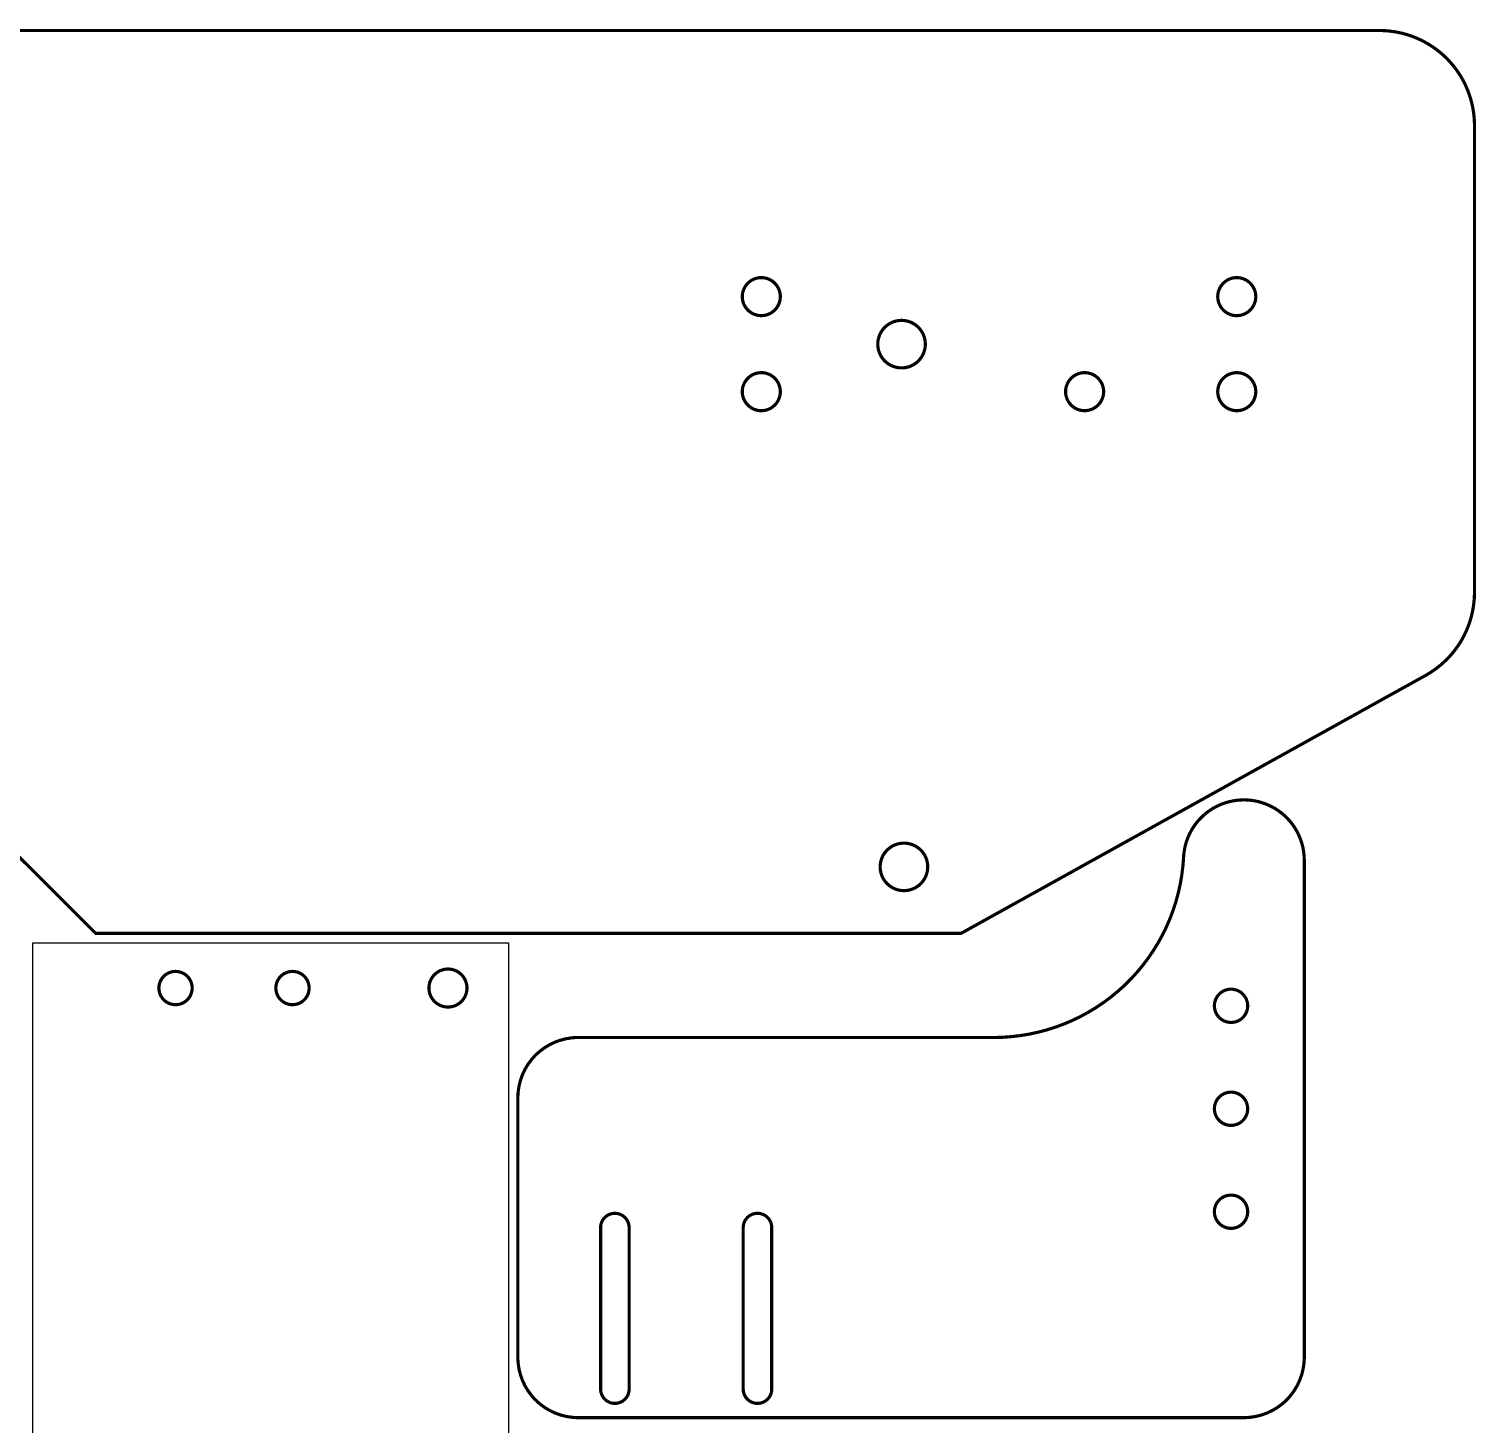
# Model space of a CAD drawing. Extents: x 0 to 330, y 0 to 241.
# Drawn here: x 177.6 to 329.7, y 93.8 to 240.6 of the extents above; entities that cross this region are included whole.
import ezdxf

# ---------------------------------------------------------------- set-up
doc = ezdxf.new("R2010")
doc.units = 0
doc.layers.get('0').update_dxf_attribs({"linetype": 'CONTINUOUS'})

msp = doc.modelspace()

# ---------------------------------------------------------------- linework, layer by layer
at = {"color": 0, "const_width": 0.33333}
msp.add_lwpolyline([(165.568, 240.389), (319.568, 240.389), (319.692, 240.389), (320.064, 240.376), (320.557, 240.34), (321.044, 240.279), (321.528, 240.194), (322.006, 240.088), (322.476, 239.957), (322.94, 239.803), (323.394, 239.628), (323.84, 239.431), (324.276, 239.211), (324.703, 238.971), (325.117, 238.708), (325.518, 238.426), (325.906, 238.124), (326.279, 237.801), (326.551, 237.547), (326.639, 237.46), (326.726, 237.372), (326.981, 237.1), (327.303, 236.726), (327.606, 236.339), (327.888, 235.938), (328.15, 235.524), (328.39, 235.097), (328.61, 234.661), (328.807, 234.215), (328.982, 233.761), (329.136, 233.297), (329.267, 232.826), (329.374, 232.349), (329.458, 231.865), (329.519, 231.378), (329.556, 230.885), (329.568, 230.513), (329.568, 230.389), (329.568, 181.272), (329.568, 181.106), (329.546, 180.606), (329.479, 179.944), (329.369, 179.29), (329.217, 178.644), (329.021, 178.011), (328.785, 177.392), (328.506, 176.788), (328.271, 176.346), (328.186, 176.201), (328.103, 176.058), (327.829, 175.638), (327.436, 175.101), (327.01, 174.593), (326.551, 174.115), (326.061, 173.668), (325.543, 173.254), (324.997, 172.875), (324.571, 172.612), (324.425, 172.532), (275.568, 145.389), (184.568, 145.389), (169.7, 160.257)], dxfattribs=at)
at = {"color": 0}
msp.add_lwpolyline([(165.568, 240.389), (319.568, 240.389), (319.692, 240.389), (320.064, 240.376), (320.557, 240.34), (321.044, 240.279), (321.528, 240.194), (322.006, 240.088), (322.476, 239.957), (322.94, 239.803), (323.394, 239.628), (323.84, 239.431), (324.276, 239.211), (324.703, 238.971), (325.117, 238.708), (325.518, 238.426), (325.906, 238.124), (326.279, 237.801), (326.551, 237.547), (326.639, 237.46), (326.726, 237.372), (326.981, 237.1), (327.303, 236.726), (327.606, 236.339), (327.888, 235.938), (328.15, 235.524), (328.39, 235.097), (328.61, 234.661), (328.807, 234.215), (328.982, 233.761), (329.136, 233.297), (329.267, 232.826), (329.374, 232.349), (329.458, 231.865), (329.519, 231.378), (329.556, 230.885), (329.568, 230.513), (329.568, 230.389), (329.568, 181.272), (329.568, 181.106), (329.546, 180.606), (329.479, 179.944), (329.369, 179.29), (329.217, 178.644), (329.021, 178.011), (328.785, 177.392), (328.506, 176.788), (328.271, 176.346), (328.186, 176.201), (328.103, 176.058), (327.829, 175.638), (327.436, 175.101), (327.01, 174.593), (326.551, 174.115), (326.061, 173.668), (325.543, 173.254), (324.997, 172.875), (324.571, 172.612), (324.425, 172.532), (275.568, 145.389), (184.568, 145.389), (169.7, 160.257)], dxfattribs=at)
at = {"color": 0, "const_width": 0.33333}
for points in [[(254.568, 210.389), (254.517, 210.389), (254.364, 210.399), (254.165, 210.429), (253.974, 210.479), (253.789, 210.546), (253.615, 210.631), (253.45, 210.731), (253.296, 210.846), (253.154, 210.975), (253.025, 211.117), (252.91, 211.271), (252.81, 211.436), (252.725, 211.61), (252.658, 211.794), (252.608, 211.986), (252.578, 212.185), (252.568, 212.337), (252.568, 212.389), (252.568, 212.44), (252.578, 212.593), (252.608, 212.792), (252.658, 212.983), (252.725, 213.168), (252.81, 213.342), (252.91, 213.507), (253.025, 213.661), (253.154, 213.803), (253.296, 213.932), (253.45, 214.047), (253.615, 214.147), (253.789, 214.232), (253.974, 214.299), (254.165, 214.349), (254.364, 214.379), (254.517, 214.389), (254.568, 214.389), (254.619, 214.389), (254.772, 214.379), (254.971, 214.349), (255.162, 214.299), (255.346, 214.232), (255.521, 214.147), (255.686, 214.047), (255.84, 213.932), (255.982, 213.803), (256.111, 213.661), (256.226, 213.507), (256.326, 213.342), (256.411, 213.168), (256.478, 212.983), (256.528, 212.792), (256.557, 212.593), (256.568, 212.44), (256.568, 212.389), (256.568, 212.337), (256.557, 212.185), (256.528, 211.986), (256.478, 211.794), (256.411, 211.61), (256.326, 211.436), (256.226, 211.271), (256.111, 211.117), (255.982, 210.975), (255.84, 210.846), (255.686, 210.731), (255.521, 210.631), (255.346, 210.546), (255.162, 210.479), (254.971, 210.429), (254.772, 210.399), (254.619, 210.389), (254.568, 210.389)], [(304.568, 210.389), (304.517, 210.389), (304.364, 210.399), (304.165, 210.429), (303.974, 210.479), (303.789, 210.546), (303.615, 210.631), (303.45, 210.731), (303.296, 210.846), (303.154, 210.975), (303.025, 211.117), (302.91, 211.271), (302.81, 211.436), (302.725, 211.61), (302.658, 211.794), (302.608, 211.986), (302.578, 212.185), (302.568, 212.337), (302.568, 212.389), (302.568, 212.44), (302.578, 212.593), (302.608, 212.792), (302.658, 212.983), (302.725, 213.168), (302.81, 213.342), (302.91, 213.507), (303.025, 213.661), (303.154, 213.803), (303.296, 213.932), (303.45, 214.047), (303.615, 214.147), (303.789, 214.232), (303.974, 214.299), (304.165, 214.349), (304.364, 214.379), (304.517, 214.389), (304.568, 214.389), (304.619, 214.389), (304.772, 214.379), (304.971, 214.349), (305.162, 214.299), (305.346, 214.232), (305.521, 214.147), (305.686, 214.047), (305.84, 213.932), (305.982, 213.803), (306.111, 213.661), (306.226, 213.507), (306.326, 213.342), (306.411, 213.168), (306.478, 212.983), (306.528, 212.792), (306.558, 212.593), (306.568, 212.44), (306.568, 212.389), (306.568, 212.337), (306.558, 212.185), (306.528, 211.986), (306.478, 211.794), (306.411, 211.61), (306.326, 211.436), (306.226, 211.271), (306.111, 211.117), (305.982, 210.975), (305.84, 210.846), (305.686, 210.731), (305.521, 210.631), (305.346, 210.546), (305.162, 210.479), (304.971, 210.429), (304.772, 210.399), (304.619, 210.389), (304.568, 210.389)], [(269.318, 204.889), (269.254, 204.889), (269.063, 204.901), (268.814, 204.94), (268.575, 205.001), (268.344, 205.085), (268.126, 205.19), (267.921, 205.315), (267.728, 205.46), (267.55, 205.621), (267.389, 205.799), (267.244, 205.992), (267.119, 206.197), (267.014, 206.415), (266.931, 206.646), (266.869, 206.885), (266.831, 207.133), (266.818, 207.325), (266.818, 207.389), (266.818, 207.453), (266.831, 207.644), (266.869, 207.893), (266.931, 208.132), (267.014, 208.362), (267.119, 208.581), (267.244, 208.786), (267.389, 208.979), (267.55, 209.157), (267.728, 209.318), (267.921, 209.462), (268.126, 209.587), (268.344, 209.693), (268.575, 209.776), (268.814, 209.837), (269.063, 209.876), (269.254, 209.889), (269.318, 209.889), (269.382, 209.889), (269.574, 209.876), (269.822, 209.837), (270.061, 209.776), (270.292, 209.693), (270.51, 209.587), (270.715, 209.462), (270.908, 209.318), (271.086, 209.157), (271.247, 208.979), (271.392, 208.786), (271.517, 208.581), (271.621, 208.362), (271.706, 208.132), (271.767, 207.893), (271.806, 207.644), (271.818, 207.453), (271.818, 207.389), (271.818, 207.325), (271.806, 207.133), (271.767, 206.885), (271.706, 206.646), (271.621, 206.415), (271.517, 206.197), (271.392, 205.992), (271.247, 205.799), (271.086, 205.621), (270.908, 205.46), (270.715, 205.315), (270.51, 205.19), (270.292, 205.085), (270.061, 205.001), (269.822, 204.94), (269.574, 204.901), (269.382, 204.889), (269.318, 204.889)], [(254.568, 200.389), (254.517, 200.389), (254.364, 200.399), (254.165, 200.429), (253.974, 200.479), (253.789, 200.546), (253.615, 200.631), (253.45, 200.731), (253.296, 200.846), (253.154, 200.975), (253.025, 201.117), (252.91, 201.271), (252.81, 201.436), (252.725, 201.61), (252.658, 201.794), (252.608, 201.986), (252.578, 202.185), (252.568, 202.337), (252.568, 202.389), (252.568, 202.44), (252.578, 202.593), (252.608, 202.792), (252.658, 202.983), (252.725, 203.167), (252.81, 203.342), (252.91, 203.507), (253.025, 203.661), (253.154, 203.803), (253.296, 203.932), (253.45, 204.047), (253.615, 204.147), (253.789, 204.232), (253.974, 204.299), (254.165, 204.349), (254.364, 204.379), (254.517, 204.389), (254.568, 204.389), (254.619, 204.389), (254.772, 204.379), (254.971, 204.349), (255.162, 204.299), (255.346, 204.232), (255.521, 204.147), (255.686, 204.047), (255.84, 203.932), (255.982, 203.803), (256.111, 203.661), (256.226, 203.507), (256.326, 203.342), (256.411, 203.167), (256.478, 202.983), (256.528, 202.792), (256.557, 202.593), (256.568, 202.44), (256.568, 202.389), (256.568, 202.337), (256.557, 202.185), (256.528, 201.986), (256.478, 201.794), (256.411, 201.61), (256.326, 201.436), (256.226, 201.271), (256.111, 201.117), (255.982, 200.975), (255.84, 200.846), (255.686, 200.731), (255.521, 200.631), (255.346, 200.546), (255.162, 200.479), (254.971, 200.429), (254.772, 200.399), (254.619, 200.389), (254.568, 200.389)], [(288.568, 200.389), (288.517, 200.389), (288.364, 200.399), (288.165, 200.429), (287.974, 200.479), (287.789, 200.546), (287.615, 200.631), (287.45, 200.731), (287.296, 200.846), (287.154, 200.975), (287.025, 201.117), (286.91, 201.271), (286.81, 201.436), (286.725, 201.61), (286.658, 201.794), (286.608, 201.986), (286.578, 202.185), (286.568, 202.337), (286.568, 202.389), (286.568, 202.44), (286.578, 202.593), (286.608, 202.792), (286.658, 202.983), (286.725, 203.167), (286.81, 203.342), (286.91, 203.507), (287.025, 203.661), (287.154, 203.803), (287.296, 203.932), (287.45, 204.047), (287.615, 204.147), (287.789, 204.232), (287.974, 204.299), (288.165, 204.349), (288.364, 204.379), (288.517, 204.389), (288.568, 204.389), (288.619, 204.389), (288.772, 204.379), (288.971, 204.349), (289.162, 204.299), (289.346, 204.232), (289.521, 204.147), (289.686, 204.047), (289.84, 203.932), (289.982, 203.803), (290.111, 203.661), (290.226, 203.507), (290.326, 203.342), (290.411, 203.167), (290.478, 202.983), (290.528, 202.792), (290.558, 202.593), (290.568, 202.44), (290.568, 202.389), (290.568, 202.337), (290.558, 202.185), (290.528, 201.986), (290.478, 201.794), (290.411, 201.61), (290.326, 201.436), (290.226, 201.271), (290.111, 201.117), (289.982, 200.975), (289.84, 200.846), (289.686, 200.731), (289.521, 200.631), (289.346, 200.546), (289.162, 200.479), (288.971, 200.429), (288.772, 200.399), (288.619, 200.389), (288.568, 200.389)], [(304.568, 200.389), (304.517, 200.389), (304.364, 200.399), (304.165, 200.429), (303.974, 200.479), (303.789, 200.546), (303.615, 200.631), (303.45, 200.731), (303.296, 200.846), (303.154, 200.975), (303.025, 201.117), (302.91, 201.271), (302.81, 201.436), (302.725, 201.61), (302.658, 201.794), (302.608, 201.986), (302.578, 202.185), (302.568, 202.337), (302.568, 202.389), (302.568, 202.44), (302.578, 202.593), (302.608, 202.792), (302.658, 202.983), (302.725, 203.167), (302.81, 203.342), (302.91, 203.507), (303.025, 203.661), (303.154, 203.803), (303.296, 203.932), (303.45, 204.047), (303.615, 204.147), (303.789, 204.232), (303.974, 204.299), (304.165, 204.349), (304.364, 204.379), (304.517, 204.389), (304.568, 204.389), (304.619, 204.389), (304.772, 204.379), (304.971, 204.349), (305.162, 204.299), (305.346, 204.232), (305.521, 204.147), (305.686, 204.047), (305.84, 203.932), (305.982, 203.803), (306.111, 203.661), (306.226, 203.507), (306.326, 203.342), (306.411, 203.167), (306.478, 202.983), (306.528, 202.792), (306.558, 202.593), (306.568, 202.44), (306.568, 202.389), (306.568, 202.337), (306.558, 202.185), (306.528, 201.986), (306.478, 201.794), (306.411, 201.61), (306.326, 201.436), (306.226, 201.271), (306.111, 201.117), (305.982, 200.975), (305.84, 200.846), (305.686, 200.731), (305.521, 200.631), (305.346, 200.546), (305.162, 200.479), (304.971, 200.429), (304.772, 200.399), (304.619, 200.389), (304.568, 200.389)], [(311.667, 100.788), (311.667, 100.631), (311.636, 100.16), (311.544, 99.5429), (311.393, 98.9407), (311.183, 98.3574), (310.919, 97.7974), (310.6, 97.2644), (310.229, 96.7632), (309.918, 96.4082), (309.807, 96.2974), (309.696, 96.1864), (309.342, 95.8756), (308.84, 95.5043), (308.307, 95.1856), (307.747, 94.9208), (307.164, 94.7119), (306.561, 94.5606), (305.944, 94.4685), (305.474, 94.4375), (305.317, 94.4375), (235.317, 94.4375), (235.16, 94.4375), (234.689, 94.4685), (234.072, 94.5606), (233.471, 94.7119), (232.888, 94.9208), (232.326, 95.1856), (231.794, 95.5043), (231.293, 95.8756), (230.938, 96.1864), (230.826, 96.2974), (230.715, 96.4083), (230.406, 96.7632), (230.033, 97.2644), (229.715, 97.7974), (229.45, 98.3574), (229.242, 98.9407), (229.09, 99.5429), (228.999, 100.16), (228.967, 100.631), (228.967, 100.788), (228.967, 128.087), (228.967, 128.244), (228.999, 128.715), (229.09, 129.332), (229.242, 129.934), (229.45, 130.518), (229.715, 131.078), (230.033, 131.611), (230.406, 132.112), (230.715, 132.467), (230.826, 132.578), (230.938, 132.689), (231.293, 132.999), (231.794, 133.371), (232.326, 133.689), (232.888, 133.954), (233.471, 134.163), (234.072, 134.314), (234.689, 134.407), (235.16, 134.438), (235.317, 134.438), (279.001, 134.438), (279.242, 134.438), (279.96, 134.461), (280.912, 134.529), (281.858, 134.642), (282.794, 134.8), (283.719, 135.002), (284.633, 135.247), (285.533, 135.534), (286.418, 135.863), (287.286, 136.234), (288.136, 136.646), (288.968, 137.097), (289.778, 137.589), (290.565, 138.119), (291.328, 138.688), (292.065, 139.294), (292.603, 139.772), (292.776, 139.938), (292.95, 140.103), (293.456, 140.615), (294.1, 141.321), (294.707, 142.054), (295.276, 142.813), (295.808, 143.596), (296.303, 144.403), (296.757, 145.231), (297.171, 146.079), (297.546, 146.946), (297.879, 147.831), (298.169, 148.731), (298.419, 149.644), (298.625, 150.571), (298.786, 151.508), (298.903, 152.457), (298.963, 153.174), (298.975, 153.413), (298.981, 153.517), (299.01, 153.828), (299.072, 154.236), (299.158, 154.638), (299.271, 155.029), (299.408, 155.413), (299.568, 155.786), (299.753, 156.146), (299.958, 156.494), (300.186, 156.829), (300.435, 157.149), (300.704, 157.451), (300.993, 157.737), (301.301, 158.007), (301.628, 158.256), (301.971, 158.485), (302.24, 158.643), (302.332, 158.692), (302.424, 158.74), (302.706, 158.875), (303.088, 159.033), (303.476, 159.165), (303.871, 159.271), (304.269, 159.35), (304.671, 159.404), (305.075, 159.433), (305.479, 159.436), (305.883, 159.413), (306.286, 159.364), (306.685, 159.289), (307.079, 159.189), (307.467, 159.063), (307.849, 158.911), (308.222, 158.735), (308.496, 158.585), (308.586, 158.532), (308.675, 158.478), (308.935, 158.306), (309.267, 158.06), (309.581, 157.794), (309.874, 157.511), (310.147, 157.21), (310.401, 156.893), (310.633, 156.561), (310.843, 156.215), (311.032, 155.857), (311.196, 155.487), (311.338, 155.107), (311.454, 154.718), (311.547, 154.319), (311.612, 153.915), (311.654, 153.504), (311.667, 153.192), (311.667, 153.087), (311.667, 100.788)], [(269.568, 149.889), (269.504, 149.889), (269.313, 149.901), (269.064, 149.939), (268.825, 150.001), (268.594, 150.085), (268.376, 150.19), (268.171, 150.315), (267.978, 150.46), (267.8, 150.621), (267.639, 150.799), (267.494, 150.992), (267.369, 151.197), (267.264, 151.415), (267.181, 151.646), (267.119, 151.885), (267.081, 152.133), (267.068, 152.325), (267.068, 152.389), (267.068, 152.453), (267.081, 152.644), (267.119, 152.893), (267.181, 153.132), (267.264, 153.362), (267.369, 153.581), (267.494, 153.786), (267.639, 153.979), (267.8, 154.157), (267.978, 154.318), (268.171, 154.462), (268.376, 154.587), (268.594, 154.692), (268.825, 154.776), (269.064, 154.837), (269.313, 154.876), (269.504, 154.889), (269.568, 154.889), (269.632, 154.889), (269.824, 154.876), (270.072, 154.837), (270.311, 154.776), (270.542, 154.692), (270.76, 154.587), (270.965, 154.462), (271.158, 154.318), (271.336, 154.157), (271.497, 153.979), (271.642, 153.786), (271.767, 153.581), (271.871, 153.362), (271.956, 153.132), (272.017, 152.893), (272.056, 152.644), (272.068, 152.453), (272.068, 152.389), (272.068, 152.325), (272.056, 152.133), (272.017, 151.885), (271.956, 151.646), (271.871, 151.415), (271.767, 151.197), (271.642, 150.992), (271.497, 150.799), (271.336, 150.621), (271.158, 150.46), (270.965, 150.315), (270.76, 150.19), (270.542, 150.085), (270.311, 150.001), (270.072, 149.939), (269.824, 149.901), (269.632, 149.889), (269.568, 149.889)], [(191.217, 139.639), (191.217, 139.683), (191.226, 139.818), (191.253, 139.992), (191.296, 140.16), (191.354, 140.319), (191.428, 140.474), (191.515, 140.617), (191.617, 140.751), (191.729, 140.876), (191.854, 140.989), (191.989, 141.09), (192.133, 141.178), (192.286, 141.251), (192.447, 141.31), (192.614, 141.353), (192.788, 141.379), (192.922, 141.389), (192.967, 141.389), (193.011, 141.389), (193.146, 141.379), (193.319, 141.353), (193.487, 141.31), (193.649, 141.251), (193.801, 141.178), (193.946, 141.09), (194.081, 140.989), (194.204, 140.876), (194.317, 140.751), (194.418, 140.617), (194.506, 140.474), (194.579, 140.319), (194.639, 140.16), (194.682, 139.992), (194.708, 139.818), (194.717, 139.683), (194.717, 139.639), (194.717, 139.594), (194.708, 139.46), (194.682, 139.286), (194.639, 139.118), (194.579, 138.957), (194.506, 138.805), (194.418, 138.66), (194.317, 138.526), (194.204, 138.401), (194.081, 138.288), (193.946, 138.188), (193.801, 138.1), (193.649, 138.026), (193.487, 137.968), (193.319, 137.924), (193.146, 137.898), (193.011, 137.889), (192.967, 137.889), (192.922, 137.889), (192.788, 137.898), (192.614, 137.924), (192.447, 137.968), (192.286, 138.026), (192.133, 138.1), (191.989, 138.188), (191.854, 138.288), (191.729, 138.401), (191.617, 138.526), (191.515, 138.66), (191.428, 138.805), (191.354, 138.957), (191.296, 139.118), (191.253, 139.286), (191.226, 139.46), (191.217, 139.594), (191.217, 139.639)], [(203.517, 139.639), (203.517, 139.683), (203.526, 139.818), (203.553, 139.992), (203.596, 140.16), (203.654, 140.319), (203.728, 140.474), (203.815, 140.617), (203.917, 140.751), (204.029, 140.876), (204.154, 140.989), (204.289, 141.09), (204.433, 141.178), (204.586, 141.251), (204.747, 141.31), (204.914, 141.353), (205.087, 141.379), (205.222, 141.389), (205.267, 141.389), (205.311, 141.389), (205.446, 141.379), (205.619, 141.353), (205.788, 141.31), (205.949, 141.251), (206.101, 141.178), (206.246, 141.09), (206.381, 140.989), (206.504, 140.876), (206.617, 140.751), (206.718, 140.617), (206.806, 140.474), (206.879, 140.319), (206.939, 140.16), (206.982, 139.992), (207.008, 139.818), (207.017, 139.683), (207.017, 139.639), (207.017, 139.594), (207.008, 139.46), (206.982, 139.286), (206.939, 139.118), (206.879, 138.957), (206.806, 138.805), (206.718, 138.66), (206.617, 138.526), (206.504, 138.401), (206.381, 138.288), (206.246, 138.188), (206.101, 138.1), (205.949, 138.026), (205.788, 137.968), (205.619, 137.924), (205.446, 137.898), (205.311, 137.889), (205.267, 137.889), (205.222, 137.889), (205.087, 137.898), (204.914, 137.924), (204.747, 137.968), (204.586, 138.026), (204.433, 138.1), (204.289, 138.188), (204.154, 138.288), (204.029, 138.401), (203.917, 138.526), (203.815, 138.66), (203.728, 138.805), (203.654, 138.957), (203.596, 139.118), (203.553, 139.286), (203.526, 139.46), (203.517, 139.594), (203.517, 139.639)], [(219.617, 139.639), (219.617, 139.69), (219.628, 139.843), (219.657, 140.042), (219.707, 140.233), (219.774, 140.417), (219.858, 140.592), (219.958, 140.757), (220.074, 140.911), (220.203, 141.053), (220.344, 141.182), (220.499, 141.297), (220.664, 141.397), (220.839, 141.482), (221.022, 141.549), (221.214, 141.599), (221.413, 141.628), (221.565, 141.639), (221.617, 141.639), (221.668, 141.639), (221.821, 141.628), (222.019, 141.599), (222.211, 141.549), (222.396, 141.482), (222.571, 141.397), (222.735, 141.297), (222.889, 141.182), (223.031, 141.053), (223.16, 140.911), (223.275, 140.757), (223.375, 140.592), (223.46, 140.417), (223.526, 140.233), (223.576, 140.042), (223.607, 139.843), (223.617, 139.69), (223.617, 139.639), (223.617, 139.587), (223.607, 139.435), (223.576, 139.236), (223.526, 139.044), (223.46, 138.86), (223.375, 138.685), (223.275, 138.521), (223.16, 138.367), (223.031, 138.225), (222.889, 138.096), (222.735, 137.98), (222.571, 137.88), (222.396, 137.796), (222.211, 137.729), (222.019, 137.679), (221.821, 137.649), (221.668, 137.639), (221.617, 137.639), (221.565, 137.639), (221.413, 137.649), (221.214, 137.679), (221.022, 137.729), (220.839, 137.796), (220.664, 137.88), (220.499, 137.98), (220.344, 138.096), (220.203, 138.225), (220.074, 138.367), (219.958, 138.521), (219.858, 138.685), (219.774, 138.86), (219.707, 139.044), (219.657, 139.236), (219.628, 139.435), (219.617, 139.587), (219.617, 139.639)], [(305.717, 137.771), (305.717, 137.726), (305.708, 137.592), (305.682, 137.418), (305.639, 137.251), (305.579, 137.09), (305.506, 136.937), (305.418, 136.792), (305.318, 136.658), (305.204, 136.533), (305.081, 136.42), (304.946, 136.32), (304.801, 136.232), (304.649, 136.158), (304.487, 136.1), (304.319, 136.056), (304.146, 136.03), (304.013, 136.021), (303.967, 136.021), (303.922, 136.021), (303.789, 136.03), (303.614, 136.056), (303.447, 136.1), (303.286, 136.158), (303.133, 136.232), (302.989, 136.32), (302.854, 136.42), (302.729, 136.533), (302.617, 136.658), (302.515, 136.792), (302.428, 136.937), (302.354, 137.09), (302.296, 137.251), (302.253, 137.418), (302.226, 137.592), (302.217, 137.726), (302.217, 137.771), (302.217, 137.816), (302.226, 137.95), (302.253, 138.123), (302.296, 138.291), (302.354, 138.452), (302.428, 138.605), (302.515, 138.749), (302.617, 138.884), (302.729, 139.008), (302.854, 139.121), (302.989, 139.222), (303.133, 139.31), (303.286, 139.383), (303.447, 139.442), (303.614, 139.485), (303.789, 139.513), (303.922, 139.521), (303.967, 139.521), (304.013, 139.521), (304.146, 139.513), (304.319, 139.485), (304.487, 139.442), (304.649, 139.383), (304.801, 139.31), (304.946, 139.222), (305.081, 139.121), (305.204, 139.008), (305.318, 138.884), (305.418, 138.749), (305.506, 138.605), (305.579, 138.452), (305.639, 138.291), (305.682, 138.123), (305.708, 137.95), (305.717, 137.816), (305.717, 137.771)], [(305.717, 126.938), (305.717, 126.893), (305.708, 126.759), (305.682, 126.585), (305.639, 126.417), (305.579, 126.256), (305.506, 126.103), (305.418, 125.959), (305.318, 125.824), (305.204, 125.7), (305.081, 125.587), (304.946, 125.486), (304.801, 125.399), (304.649, 125.325), (304.487, 125.266), (304.319, 125.223), (304.146, 125.197), (304.013, 125.188), (303.967, 125.188), (303.922, 125.188), (303.789, 125.197), (303.614, 125.223), (303.447, 125.266), (303.286, 125.325), (303.133, 125.399), (302.989, 125.486), (302.854, 125.587), (302.729, 125.7), (302.617, 125.824), (302.515, 125.959), (302.428, 126.103), (302.354, 126.256), (302.296, 126.417), (302.253, 126.585), (302.226, 126.759), (302.217, 126.893), (302.217, 126.938), (302.217, 126.982), (302.226, 127.116), (302.253, 127.29), (302.296, 127.458), (302.354, 127.619), (302.428, 127.772), (302.515, 127.916), (302.617, 128.051), (302.729, 128.175), (302.854, 128.288), (302.989, 128.389), (303.133, 128.476), (303.286, 128.55), (303.447, 128.609), (303.614, 128.652), (303.789, 128.678), (303.922, 128.688), (303.967, 128.688), (304.013, 128.688), (304.146, 128.678), (304.319, 128.652), (304.487, 128.609), (304.649, 128.55), (304.801, 128.476), (304.946, 128.389), (305.081, 128.288), (305.204, 128.175), (305.318, 128.051), (305.418, 127.916), (305.506, 127.772), (305.579, 127.619), (305.639, 127.458), (305.682, 127.29), (305.708, 127.116), (305.717, 126.982), (305.717, 126.938)], [(305.717, 116.104), (305.717, 116.059), (305.708, 115.925), (305.682, 115.752), (305.639, 115.584), (305.579, 115.423), (305.506, 115.27), (305.418, 115.126), (305.318, 114.991), (305.204, 114.867), (305.081, 114.754), (304.946, 114.653), (304.801, 114.565), (304.649, 114.492), (304.487, 114.433), (304.319, 114.39), (304.146, 114.363), (304.013, 114.354), (303.967, 114.354), (303.922, 114.354), (303.789, 114.363), (303.614, 114.39), (303.447, 114.433), (303.286, 114.492), (303.133, 114.565), (302.989, 114.653), (302.854, 114.754), (302.729, 114.867), (302.617, 114.991), (302.515, 115.126), (302.428, 115.27), (302.354, 115.423), (302.296, 115.584), (302.253, 115.752), (302.226, 115.925), (302.217, 116.059), (302.217, 116.104), (302.217, 116.149), (302.226, 116.283), (302.253, 116.457), (302.296, 116.625), (302.354, 116.785), (302.428, 116.938), (302.515, 117.083), (302.617, 117.217), (302.729, 117.342), (302.854, 117.455), (302.989, 117.555), (303.133, 117.643), (303.286, 117.717), (303.447, 117.776), (303.614, 117.819), (303.789, 117.845), (303.922, 117.854), (303.967, 117.854), (304.013, 117.854), (304.146, 117.845), (304.319, 117.819), (304.487, 117.776), (304.649, 117.717), (304.801, 117.643), (304.946, 117.555), (305.081, 117.455), (305.204, 117.342), (305.318, 117.217), (305.418, 117.083), (305.506, 116.938), (305.579, 116.785), (305.639, 116.625), (305.682, 116.457), (305.708, 116.283), (305.717, 116.149), (305.717, 116.104)], [(237.667, 97.4375), (237.667, 97.3992), (237.675, 97.2842), (237.697, 97.1351), (237.735, 96.9914), (237.785, 96.8536), (237.849, 96.7225), (237.924, 96.5987), (238.01, 96.4833), (238.107, 96.3768), (238.213, 96.28), (238.328, 96.1936), (238.451, 96.1185), (238.583, 96.0553), (238.721, 96.0049), (238.865, 95.9679), (239.014, 95.9451), (239.129, 95.9375), (239.167, 95.9375), (239.206, 95.9375), (239.321, 95.9451), (239.469, 95.9679), (239.612, 96.0049), (239.751, 96.0553), (239.882, 96.1185), (240.006, 96.1936), (240.121, 96.28), (240.228, 96.3768), (240.325, 96.4833), (240.411, 96.5987), (240.486, 96.7225), (240.549, 96.8536), (240.6, 96.9914), (240.636, 97.1351), (240.66, 97.2842), (240.667, 97.3992), (240.667, 97.4375), (240.667, 114.438), (240.667, 114.476), (240.66, 114.591), (240.636, 114.74), (240.6, 114.884), (240.549, 115.021), (240.486, 115.153), (240.411, 115.276), (240.325, 115.392), (240.228, 115.498), (240.121, 115.595), (240.006, 115.681), (239.882, 115.756), (239.751, 115.82), (239.612, 115.87), (239.469, 115.907), (239.321, 115.93), (239.206, 115.938), (239.167, 115.938), (239.129, 115.938), (239.014, 115.93), (238.865, 115.907), (238.721, 115.87), (238.583, 115.82), (238.451, 115.756), (238.328, 115.681), (238.213, 115.595), (238.107, 115.498), (238.01, 115.392), (237.924, 115.276), (237.849, 115.153), (237.785, 115.021), (237.735, 114.884), (237.697, 114.74), (237.675, 114.591), (237.667, 114.476), (237.667, 114.438), (237.667, 97.4375)], [(255.667, 97.4375), (255.667, 97.3992), (255.66, 97.2842), (255.636, 97.1351), (255.6, 96.9914), (255.549, 96.8536), (255.486, 96.7225), (255.411, 96.5987), (255.325, 96.4833), (255.228, 96.3768), (255.121, 96.28), (255.006, 96.1936), (254.882, 96.1185), (254.751, 96.0553), (254.612, 96.0049), (254.469, 95.9679), (254.321, 95.9451), (254.206, 95.9375), (254.167, 95.9375), (254.129, 95.9375), (254.014, 95.9451), (253.865, 95.9679), (253.721, 96.0049), (253.583, 96.0553), (253.451, 96.1185), (253.328, 96.1936), (253.213, 96.28), (253.107, 96.3768), (253.01, 96.4833), (252.924, 96.5987), (252.849, 96.7225), (252.785, 96.8536), (252.735, 96.9914), (252.697, 97.1351), (252.675, 97.2842), (252.667, 97.3992), (252.667, 97.4375), (252.667, 114.438), (252.667, 114.476), (252.675, 114.591), (252.697, 114.74), (252.735, 114.884), (252.785, 115.021), (252.849, 115.153), (252.924, 115.276), (253.01, 115.392), (253.107, 115.498), (253.213, 115.595), (253.328, 115.681), (253.451, 115.756), (253.583, 115.82), (253.721, 115.87), (253.865, 115.907), (254.014, 115.93), (254.129, 115.938), (254.167, 115.938), (254.206, 115.938), (254.321, 115.93), (254.469, 115.907), (254.612, 115.87), (254.751, 115.82), (254.882, 115.756), (255.006, 115.681), (255.121, 115.595), (255.228, 115.498), (255.325, 115.392), (255.411, 115.276), (255.486, 115.153), (255.549, 115.021), (255.6, 114.884), (255.636, 114.74), (255.66, 114.591), (255.667, 114.476), (255.667, 114.438), (255.667, 97.4375)]]:
    msp.add_lwpolyline(points, close=True, dxfattribs=at)
at = {"color": 0}
for points in [[(254.568, 210.389), (254.517, 210.389), (254.364, 210.399), (254.165, 210.429), (253.974, 210.479), (253.789, 210.546), (253.615, 210.631), (253.45, 210.731), (253.296, 210.846), (253.154, 210.975), (253.025, 211.117), (252.91, 211.271), (252.81, 211.436), (252.725, 211.61), (252.658, 211.794), (252.608, 211.986), (252.578, 212.185), (252.568, 212.337), (252.568, 212.389), (252.568, 212.44), (252.578, 212.593), (252.608, 212.792), (252.658, 212.983), (252.725, 213.168), (252.81, 213.342), (252.91, 213.507), (253.025, 213.661), (253.154, 213.803), (253.296, 213.932), (253.45, 214.047), (253.615, 214.147), (253.789, 214.232), (253.974, 214.299), (254.165, 214.349), (254.364, 214.379), (254.517, 214.389), (254.568, 214.389), (254.619, 214.389), (254.772, 214.379), (254.971, 214.349), (255.162, 214.299), (255.346, 214.232), (255.521, 214.147), (255.686, 214.047), (255.84, 213.932), (255.982, 213.803), (256.111, 213.661), (256.226, 213.507), (256.326, 213.342), (256.411, 213.168), (256.478, 212.983), (256.528, 212.792), (256.557, 212.593), (256.568, 212.44), (256.568, 212.389), (256.568, 212.337), (256.557, 212.185), (256.528, 211.986), (256.478, 211.794), (256.411, 211.61), (256.326, 211.436), (256.226, 211.271), (256.111, 211.117), (255.982, 210.975), (255.84, 210.846), (255.686, 210.731), (255.521, 210.631), (255.346, 210.546), (255.162, 210.479), (254.971, 210.429), (254.772, 210.399), (254.619, 210.389), (254.568, 210.389)], [(304.568, 210.389), (304.517, 210.389), (304.364, 210.399), (304.165, 210.429), (303.974, 210.479), (303.789, 210.546), (303.615, 210.631), (303.45, 210.731), (303.296, 210.846), (303.154, 210.975), (303.025, 211.117), (302.91, 211.271), (302.81, 211.436), (302.725, 211.61), (302.658, 211.794), (302.608, 211.986), (302.578, 212.185), (302.568, 212.337), (302.568, 212.389), (302.568, 212.44), (302.578, 212.593), (302.608, 212.792), (302.658, 212.983), (302.725, 213.168), (302.81, 213.342), (302.91, 213.507), (303.025, 213.661), (303.154, 213.803), (303.296, 213.932), (303.45, 214.047), (303.615, 214.147), (303.789, 214.232), (303.974, 214.299), (304.165, 214.349), (304.364, 214.379), (304.517, 214.389), (304.568, 214.389), (304.619, 214.389), (304.772, 214.379), (304.971, 214.349), (305.162, 214.299), (305.346, 214.232), (305.521, 214.147), (305.686, 214.047), (305.84, 213.932), (305.982, 213.803), (306.111, 213.661), (306.226, 213.507), (306.326, 213.342), (306.411, 213.168), (306.478, 212.983), (306.528, 212.792), (306.558, 212.593), (306.568, 212.44), (306.568, 212.389), (306.568, 212.337), (306.558, 212.185), (306.528, 211.986), (306.478, 211.794), (306.411, 211.61), (306.326, 211.436), (306.226, 211.271), (306.111, 211.117), (305.982, 210.975), (305.84, 210.846), (305.686, 210.731), (305.521, 210.631), (305.346, 210.546), (305.162, 210.479), (304.971, 210.429), (304.772, 210.399), (304.619, 210.389), (304.568, 210.389)], [(269.318, 204.889), (269.254, 204.889), (269.063, 204.901), (268.814, 204.94), (268.575, 205.001), (268.344, 205.085), (268.126, 205.19), (267.921, 205.315), (267.728, 205.46), (267.55, 205.621), (267.389, 205.799), (267.244, 205.992), (267.119, 206.197), (267.014, 206.415), (266.931, 206.646), (266.869, 206.885), (266.831, 207.133), (266.818, 207.325), (266.818, 207.389), (266.818, 207.453), (266.831, 207.644), (266.869, 207.893), (266.931, 208.132), (267.014, 208.362), (267.119, 208.581), (267.244, 208.786), (267.389, 208.979), (267.55, 209.157), (267.728, 209.318), (267.921, 209.462), (268.126, 209.587), (268.344, 209.693), (268.575, 209.776), (268.814, 209.837), (269.063, 209.876), (269.254, 209.889), (269.318, 209.889), (269.382, 209.889), (269.574, 209.876), (269.822, 209.837), (270.061, 209.776), (270.292, 209.693), (270.51, 209.587), (270.715, 209.462), (270.908, 209.318), (271.086, 209.157), (271.247, 208.979), (271.392, 208.786), (271.517, 208.581), (271.621, 208.362), (271.706, 208.132), (271.767, 207.893), (271.806, 207.644), (271.818, 207.453), (271.818, 207.389), (271.818, 207.325), (271.806, 207.133), (271.767, 206.885), (271.706, 206.646), (271.621, 206.415), (271.517, 206.197), (271.392, 205.992), (271.247, 205.799), (271.086, 205.621), (270.908, 205.46), (270.715, 205.315), (270.51, 205.19), (270.292, 205.085), (270.061, 205.001), (269.822, 204.94), (269.574, 204.901), (269.382, 204.889), (269.318, 204.889)], [(254.568, 200.389), (254.517, 200.389), (254.364, 200.399), (254.165, 200.429), (253.974, 200.479), (253.789, 200.546), (253.615, 200.631), (253.45, 200.731), (253.296, 200.846), (253.154, 200.975), (253.025, 201.117), (252.91, 201.271), (252.81, 201.436), (252.725, 201.61), (252.658, 201.794), (252.608, 201.986), (252.578, 202.185), (252.568, 202.337), (252.568, 202.389), (252.568, 202.44), (252.578, 202.593), (252.608, 202.792), (252.658, 202.983), (252.725, 203.167), (252.81, 203.342), (252.91, 203.507), (253.025, 203.661), (253.154, 203.803), (253.296, 203.932), (253.45, 204.047), (253.615, 204.147), (253.789, 204.232), (253.974, 204.299), (254.165, 204.349), (254.364, 204.379), (254.517, 204.389), (254.568, 204.389), (254.619, 204.389), (254.772, 204.379), (254.971, 204.349), (255.162, 204.299), (255.346, 204.232), (255.521, 204.147), (255.686, 204.047), (255.84, 203.932), (255.982, 203.803), (256.111, 203.661), (256.226, 203.507), (256.326, 203.342), (256.411, 203.167), (256.478, 202.983), (256.528, 202.792), (256.557, 202.593), (256.568, 202.44), (256.568, 202.389), (256.568, 202.337), (256.557, 202.185), (256.528, 201.986), (256.478, 201.794), (256.411, 201.61), (256.326, 201.436), (256.226, 201.271), (256.111, 201.117), (255.982, 200.975), (255.84, 200.846), (255.686, 200.731), (255.521, 200.631), (255.346, 200.546), (255.162, 200.479), (254.971, 200.429), (254.772, 200.399), (254.619, 200.389), (254.568, 200.389)], [(288.568, 200.389), (288.517, 200.389), (288.364, 200.399), (288.165, 200.429), (287.974, 200.479), (287.789, 200.546), (287.615, 200.631), (287.45, 200.731), (287.296, 200.846), (287.154, 200.975), (287.025, 201.117), (286.91, 201.271), (286.81, 201.436), (286.725, 201.61), (286.658, 201.794), (286.608, 201.986), (286.578, 202.185), (286.568, 202.337), (286.568, 202.389), (286.568, 202.44), (286.578, 202.593), (286.608, 202.792), (286.658, 202.983), (286.725, 203.167), (286.81, 203.342), (286.91, 203.507), (287.025, 203.661), (287.154, 203.803), (287.296, 203.932), (287.45, 204.047), (287.615, 204.147), (287.789, 204.232), (287.974, 204.299), (288.165, 204.349), (288.364, 204.379), (288.517, 204.389), (288.568, 204.389), (288.619, 204.389), (288.772, 204.379), (288.971, 204.349), (289.162, 204.299), (289.346, 204.232), (289.521, 204.147), (289.686, 204.047), (289.84, 203.932), (289.982, 203.803), (290.111, 203.661), (290.226, 203.507), (290.326, 203.342), (290.411, 203.167), (290.478, 202.983), (290.528, 202.792), (290.558, 202.593), (290.568, 202.44), (290.568, 202.389), (290.568, 202.337), (290.558, 202.185), (290.528, 201.986), (290.478, 201.794), (290.411, 201.61), (290.326, 201.436), (290.226, 201.271), (290.111, 201.117), (289.982, 200.975), (289.84, 200.846), (289.686, 200.731), (289.521, 200.631), (289.346, 200.546), (289.162, 200.479), (288.971, 200.429), (288.772, 200.399), (288.619, 200.389), (288.568, 200.389)], [(304.568, 200.389), (304.517, 200.389), (304.364, 200.399), (304.165, 200.429), (303.974, 200.479), (303.789, 200.546), (303.615, 200.631), (303.45, 200.731), (303.296, 200.846), (303.154, 200.975), (303.025, 201.117), (302.91, 201.271), (302.81, 201.436), (302.725, 201.61), (302.658, 201.794), (302.608, 201.986), (302.578, 202.185), (302.568, 202.337), (302.568, 202.389), (302.568, 202.44), (302.578, 202.593), (302.608, 202.792), (302.658, 202.983), (302.725, 203.167), (302.81, 203.342), (302.91, 203.507), (303.025, 203.661), (303.154, 203.803), (303.296, 203.932), (303.45, 204.047), (303.615, 204.147), (303.789, 204.232), (303.974, 204.299), (304.165, 204.349), (304.364, 204.379), (304.517, 204.389), (304.568, 204.389), (304.619, 204.389), (304.772, 204.379), (304.971, 204.349), (305.162, 204.299), (305.346, 204.232), (305.521, 204.147), (305.686, 204.047), (305.84, 203.932), (305.982, 203.803), (306.111, 203.661), (306.226, 203.507), (306.326, 203.342), (306.411, 203.167), (306.478, 202.983), (306.528, 202.792), (306.558, 202.593), (306.568, 202.44), (306.568, 202.389), (306.568, 202.337), (306.558, 202.185), (306.528, 201.986), (306.478, 201.794), (306.411, 201.61), (306.326, 201.436), (306.226, 201.271), (306.111, 201.117), (305.982, 200.975), (305.84, 200.846), (305.686, 200.731), (305.521, 200.631), (305.346, 200.546), (305.162, 200.479), (304.971, 200.429), (304.772, 200.399), (304.619, 200.389), (304.568, 200.389)], [(311.667, 100.788), (311.667, 100.631), (311.636, 100.16), (311.544, 99.5429), (311.393, 98.9407), (311.183, 98.3574), (310.919, 97.7974), (310.6, 97.2644), (310.229, 96.7632), (309.918, 96.4082), (309.807, 96.2974), (309.696, 96.1864), (309.342, 95.8756), (308.84, 95.5043), (308.307, 95.1856), (307.747, 94.9208), (307.164, 94.7119), (306.561, 94.5606), (305.944, 94.4685), (305.474, 94.4375), (305.317, 94.4375), (235.317, 94.4375), (235.16, 94.4375), (234.689, 94.4685), (234.072, 94.5606), (233.471, 94.7119), (232.888, 94.9208), (232.326, 95.1856), (231.794, 95.5043), (231.293, 95.8756), (230.938, 96.1864), (230.826, 96.2974), (230.715, 96.4083), (230.406, 96.7632), (230.033, 97.2644), (229.715, 97.7974), (229.45, 98.3574), (229.242, 98.9407), (229.09, 99.5429), (228.999, 100.16), (228.967, 100.631), (228.967, 100.788), (228.967, 128.087), (228.967, 128.244), (228.999, 128.715), (229.09, 129.332), (229.242, 129.934), (229.45, 130.518), (229.715, 131.078), (230.033, 131.611), (230.406, 132.112), (230.715, 132.467), (230.826, 132.578), (230.938, 132.689), (231.293, 132.999), (231.794, 133.371), (232.326, 133.689), (232.888, 133.954), (233.471, 134.163), (234.072, 134.314), (234.689, 134.407), (235.16, 134.438), (235.317, 134.438), (279.001, 134.438), (279.242, 134.438), (279.96, 134.461), (280.912, 134.529), (281.858, 134.642), (282.794, 134.8), (283.719, 135.002), (284.633, 135.247), (285.533, 135.534), (286.418, 135.863), (287.286, 136.234), (288.136, 136.646), (288.968, 137.097), (289.778, 137.589), (290.565, 138.119), (291.328, 138.688), (292.065, 139.294), (292.603, 139.772), (292.776, 139.938), (292.95, 140.103), (293.456, 140.615), (294.1, 141.321), (294.707, 142.054), (295.276, 142.813), (295.808, 143.596), (296.303, 144.403), (296.757, 145.231), (297.171, 146.079), (297.546, 146.946), (297.879, 147.831), (298.169, 148.731), (298.419, 149.644), (298.625, 150.571), (298.786, 151.508), (298.903, 152.457), (298.963, 153.174), (298.975, 153.413), (298.981, 153.517), (299.01, 153.828), (299.072, 154.236), (299.158, 154.638), (299.271, 155.029), (299.408, 155.413), (299.568, 155.786), (299.753, 156.146), (299.958, 156.494), (300.186, 156.829), (300.435, 157.149), (300.704, 157.451), (300.993, 157.737), (301.301, 158.007), (301.628, 158.256), (301.971, 158.485), (302.24, 158.643), (302.332, 158.692), (302.424, 158.74), (302.706, 158.875), (303.088, 159.033), (303.476, 159.165), (303.871, 159.271), (304.269, 159.35), (304.671, 159.404), (305.075, 159.433), (305.479, 159.436), (305.883, 159.413), (306.286, 159.364), (306.685, 159.289), (307.079, 159.189), (307.467, 159.063), (307.849, 158.911), (308.222, 158.735), (308.496, 158.585), (308.586, 158.532), (308.675, 158.478), (308.935, 158.306), (309.267, 158.06), (309.581, 157.794), (309.874, 157.511), (310.147, 157.21), (310.401, 156.893), (310.633, 156.561), (310.843, 156.215), (311.032, 155.857), (311.196, 155.487), (311.338, 155.107), (311.454, 154.718), (311.547, 154.319), (311.612, 153.915), (311.654, 153.504), (311.667, 153.192), (311.667, 153.087), (311.667, 100.788)], [(269.568, 149.889), (269.504, 149.889), (269.313, 149.901), (269.064, 149.939), (268.825, 150.001), (268.594, 150.085), (268.376, 150.19), (268.171, 150.315), (267.978, 150.46), (267.8, 150.621), (267.639, 150.799), (267.494, 150.992), (267.369, 151.197), (267.264, 151.415), (267.181, 151.646), (267.119, 151.885), (267.081, 152.133), (267.068, 152.325), (267.068, 152.389), (267.068, 152.453), (267.081, 152.644), (267.119, 152.893), (267.181, 153.132), (267.264, 153.362), (267.369, 153.581), (267.494, 153.786), (267.639, 153.979), (267.8, 154.157), (267.978, 154.318), (268.171, 154.462), (268.376, 154.587), (268.594, 154.692), (268.825, 154.776), (269.064, 154.837), (269.313, 154.876), (269.504, 154.889), (269.568, 154.889), (269.632, 154.889), (269.824, 154.876), (270.072, 154.837), (270.311, 154.776), (270.542, 154.692), (270.76, 154.587), (270.965, 154.462), (271.158, 154.318), (271.336, 154.157), (271.497, 153.979), (271.642, 153.786), (271.767, 153.581), (271.871, 153.362), (271.956, 153.132), (272.017, 152.893), (272.056, 152.644), (272.068, 152.453), (272.068, 152.389), (272.068, 152.325), (272.056, 152.133), (272.017, 151.885), (271.956, 151.646), (271.871, 151.415), (271.767, 151.197), (271.642, 150.992), (271.497, 150.799), (271.336, 150.621), (271.158, 150.46), (270.965, 150.315), (270.76, 150.19), (270.542, 150.085), (270.311, 150.001), (270.072, 149.939), (269.824, 149.901), (269.632, 149.889), (269.568, 149.889)], [(227.967, 24.3886), (177.967, 24.3886), (177.967, 144.389), (227.967, 144.389), (227.967, 89.3886), (212.967, 89.3886), (212.967, 79.3886), (227.967, 79.3886), (227.967, 24.3886)], [(219.617, 139.639), (219.617, 139.69), (219.628, 139.843), (219.657, 140.042), (219.707, 140.233), (219.774, 140.417), (219.858, 140.592), (219.958, 140.757), (220.074, 140.911), (220.203, 141.053), (220.344, 141.182), (220.499, 141.297), (220.664, 141.397), (220.839, 141.482), (221.022, 141.549), (221.214, 141.599), (221.413, 141.628), (221.565, 141.639), (221.617, 141.639), (221.668, 141.639), (221.821, 141.628), (222.019, 141.599), (222.211, 141.549), (222.396, 141.482), (222.571, 141.397), (222.735, 141.297), (222.889, 141.182), (223.031, 141.053), (223.16, 140.911), (223.275, 140.757), (223.375, 140.592), (223.46, 140.417), (223.526, 140.233), (223.576, 140.042), (223.607, 139.843), (223.617, 139.69), (223.617, 139.639), (223.617, 139.587), (223.607, 139.435), (223.576, 139.236), (223.526, 139.044), (223.46, 138.86), (223.375, 138.685), (223.275, 138.521), (223.16, 138.367), (223.031, 138.225), (222.889, 138.096), (222.735, 137.98), (222.571, 137.88), (222.396, 137.796), (222.211, 137.729), (222.019, 137.679), (221.821, 137.649), (221.668, 137.639), (221.617, 137.639), (221.565, 137.639), (221.413, 137.649), (221.214, 137.679), (221.022, 137.729), (220.839, 137.796), (220.664, 137.88), (220.499, 137.98), (220.344, 138.096), (220.203, 138.225), (220.074, 138.367), (219.958, 138.521), (219.858, 138.685), (219.774, 138.86), (219.707, 139.044), (219.657, 139.236), (219.628, 139.435), (219.617, 139.587), (219.617, 139.639)], [(191.217, 139.639), (191.217, 139.683), (191.226, 139.818), (191.253, 139.992), (191.296, 140.16), (191.354, 140.319), (191.428, 140.474), (191.515, 140.617), (191.617, 140.751), (191.729, 140.876), (191.854, 140.989), (191.989, 141.09), (192.133, 141.178), (192.286, 141.251), (192.447, 141.31), (192.614, 141.353), (192.788, 141.379), (192.922, 141.389), (192.967, 141.389), (193.011, 141.389), (193.146, 141.379), (193.319, 141.353), (193.487, 141.31), (193.649, 141.251), (193.801, 141.178), (193.946, 141.09), (194.081, 140.989), (194.204, 140.876), (194.317, 140.751), (194.418, 140.617), (194.506, 140.474), (194.579, 140.319), (194.639, 140.16), (194.682, 139.992), (194.708, 139.818), (194.717, 139.683), (194.717, 139.639), (194.717, 139.594), (194.708, 139.46), (194.682, 139.286), (194.639, 139.118), (194.579, 138.957), (194.506, 138.805), (194.418, 138.66), (194.317, 138.526), (194.204, 138.401), (194.081, 138.288), (193.946, 138.188), (193.801, 138.1), (193.649, 138.026), (193.487, 137.968), (193.319, 137.924), (193.146, 137.898), (193.011, 137.889), (192.967, 137.889), (192.922, 137.889), (192.788, 137.898), (192.614, 137.924), (192.447, 137.968), (192.286, 138.026), (192.133, 138.1), (191.989, 138.188), (191.854, 138.288), (191.729, 138.401), (191.617, 138.526), (191.515, 138.66), (191.428, 138.805), (191.354, 138.957), (191.296, 139.118), (191.253, 139.286), (191.226, 139.46), (191.217, 139.594), (191.217, 139.639)], [(203.517, 139.639), (203.517, 139.683), (203.526, 139.818), (203.553, 139.992), (203.596, 140.16), (203.654, 140.319), (203.728, 140.474), (203.815, 140.617), (203.917, 140.751), (204.029, 140.876), (204.154, 140.989), (204.289, 141.09), (204.433, 141.178), (204.586, 141.251), (204.747, 141.31), (204.914, 141.353), (205.087, 141.379), (205.222, 141.389), (205.267, 141.389), (205.311, 141.389), (205.446, 141.379), (205.619, 141.353), (205.788, 141.31), (205.949, 141.251), (206.101, 141.178), (206.246, 141.09), (206.381, 140.989), (206.504, 140.876), (206.617, 140.751), (206.718, 140.617), (206.806, 140.474), (206.879, 140.319), (206.939, 140.16), (206.982, 139.992), (207.008, 139.818), (207.017, 139.683), (207.017, 139.639), (207.017, 139.594), (207.008, 139.46), (206.982, 139.286), (206.939, 139.118), (206.879, 138.957), (206.806, 138.805), (206.718, 138.66), (206.617, 138.526), (206.504, 138.401), (206.381, 138.288), (206.246, 138.188), (206.101, 138.1), (205.949, 138.026), (205.788, 137.968), (205.619, 137.924), (205.446, 137.898), (205.311, 137.889), (205.267, 137.889), (205.222, 137.889), (205.087, 137.898), (204.914, 137.924), (204.747, 137.968), (204.586, 138.026), (204.433, 138.1), (204.289, 138.188), (204.154, 138.288), (204.029, 138.401), (203.917, 138.526), (203.815, 138.66), (203.728, 138.805), (203.654, 138.957), (203.596, 139.118), (203.553, 139.286), (203.526, 139.46), (203.517, 139.594), (203.517, 139.639)], [(305.717, 137.771), (305.717, 137.726), (305.708, 137.592), (305.682, 137.418), (305.639, 137.251), (305.579, 137.09), (305.506, 136.937), (305.418, 136.792), (305.318, 136.658), (305.204, 136.533), (305.081, 136.42), (304.946, 136.32), (304.801, 136.232), (304.649, 136.158), (304.487, 136.1), (304.319, 136.056), (304.146, 136.03), (304.013, 136.021), (303.967, 136.021), (303.922, 136.021), (303.789, 136.03), (303.614, 136.056), (303.447, 136.1), (303.286, 136.158), (303.133, 136.232), (302.989, 136.32), (302.854, 136.42), (302.729, 136.533), (302.617, 136.658), (302.515, 136.792), (302.428, 136.937), (302.354, 137.09), (302.296, 137.251), (302.253, 137.418), (302.226, 137.592), (302.217, 137.726), (302.217, 137.771), (302.217, 137.816), (302.226, 137.95), (302.253, 138.123), (302.296, 138.291), (302.354, 138.452), (302.428, 138.605), (302.515, 138.749), (302.617, 138.884), (302.729, 139.008), (302.854, 139.121), (302.989, 139.222), (303.133, 139.31), (303.286, 139.383), (303.447, 139.442), (303.614, 139.485), (303.789, 139.513), (303.922, 139.521), (303.967, 139.521), (304.013, 139.521), (304.146, 139.513), (304.319, 139.485), (304.487, 139.442), (304.649, 139.383), (304.801, 139.31), (304.946, 139.222), (305.081, 139.121), (305.204, 139.008), (305.318, 138.884), (305.418, 138.749), (305.506, 138.605), (305.579, 138.452), (305.639, 138.291), (305.682, 138.123), (305.708, 137.95), (305.717, 137.816), (305.717, 137.771)], [(305.717, 126.938), (305.717, 126.893), (305.708, 126.759), (305.682, 126.585), (305.639, 126.417), (305.579, 126.256), (305.506, 126.103), (305.418, 125.959), (305.318, 125.824), (305.204, 125.7), (305.081, 125.587), (304.946, 125.486), (304.801, 125.399), (304.649, 125.325), (304.487, 125.266), (304.319, 125.223), (304.146, 125.197), (304.013, 125.188), (303.967, 125.188), (303.922, 125.188), (303.789, 125.197), (303.614, 125.223), (303.447, 125.266), (303.286, 125.325), (303.133, 125.399), (302.989, 125.486), (302.854, 125.587), (302.729, 125.7), (302.617, 125.824), (302.515, 125.959), (302.428, 126.103), (302.354, 126.256), (302.296, 126.417), (302.253, 126.585), (302.226, 126.759), (302.217, 126.893), (302.217, 126.938), (302.217, 126.982), (302.226, 127.116), (302.253, 127.29), (302.296, 127.458), (302.354, 127.619), (302.428, 127.772), (302.515, 127.916), (302.617, 128.051), (302.729, 128.175), (302.854, 128.288), (302.989, 128.389), (303.133, 128.476), (303.286, 128.55), (303.447, 128.609), (303.614, 128.652), (303.789, 128.678), (303.922, 128.688), (303.967, 128.688), (304.013, 128.688), (304.146, 128.678), (304.319, 128.652), (304.487, 128.609), (304.649, 128.55), (304.801, 128.476), (304.946, 128.389), (305.081, 128.288), (305.204, 128.175), (305.318, 128.051), (305.418, 127.916), (305.506, 127.772), (305.579, 127.619), (305.639, 127.458), (305.682, 127.29), (305.708, 127.116), (305.717, 126.982), (305.717, 126.938)], [(305.717, 116.104), (305.717, 116.059), (305.708, 115.925), (305.682, 115.752), (305.639, 115.584), (305.579, 115.423), (305.506, 115.27), (305.418, 115.126), (305.318, 114.991), (305.204, 114.867), (305.081, 114.754), (304.946, 114.653), (304.801, 114.565), (304.649, 114.492), (304.487, 114.433), (304.319, 114.39), (304.146, 114.363), (304.013, 114.354), (303.967, 114.354), (303.922, 114.354), (303.789, 114.363), (303.614, 114.39), (303.447, 114.433), (303.286, 114.492), (303.133, 114.565), (302.989, 114.653), (302.854, 114.754), (302.729, 114.867), (302.617, 114.991), (302.515, 115.126), (302.428, 115.27), (302.354, 115.423), (302.296, 115.584), (302.253, 115.752), (302.226, 115.925), (302.217, 116.059), (302.217, 116.104), (302.217, 116.149), (302.226, 116.283), (302.253, 116.457), (302.296, 116.625), (302.354, 116.785), (302.428, 116.938), (302.515, 117.083), (302.617, 117.217), (302.729, 117.342), (302.854, 117.455), (302.989, 117.555), (303.133, 117.643), (303.286, 117.717), (303.447, 117.776), (303.614, 117.819), (303.789, 117.845), (303.922, 117.854), (303.967, 117.854), (304.013, 117.854), (304.146, 117.845), (304.319, 117.819), (304.487, 117.776), (304.649, 117.717), (304.801, 117.643), (304.946, 117.555), (305.081, 117.455), (305.204, 117.342), (305.318, 117.217), (305.418, 117.083), (305.506, 116.938), (305.579, 116.785), (305.639, 116.625), (305.682, 116.457), (305.708, 116.283), (305.717, 116.149), (305.717, 116.104)], [(237.667, 97.4375), (237.667, 97.3992), (237.675, 97.2842), (237.697, 97.1351), (237.735, 96.9914), (237.785, 96.8536), (237.849, 96.7225), (237.924, 96.5987), (238.01, 96.4833), (238.107, 96.3768), (238.213, 96.28), (238.328, 96.1936), (238.451, 96.1185), (238.583, 96.0553), (238.721, 96.0049), (238.865, 95.9679), (239.014, 95.9451), (239.129, 95.9375), (239.167, 95.9375), (239.206, 95.9375), (239.321, 95.9451), (239.469, 95.9679), (239.612, 96.0049), (239.751, 96.0553), (239.882, 96.1185), (240.006, 96.1936), (240.121, 96.28), (240.228, 96.3768), (240.325, 96.4833), (240.411, 96.5987), (240.486, 96.7225), (240.549, 96.8536), (240.6, 96.9914), (240.636, 97.1351), (240.66, 97.2842), (240.667, 97.3992), (240.667, 97.4375), (240.667, 114.438), (240.667, 114.476), (240.66, 114.591), (240.636, 114.74), (240.6, 114.884), (240.549, 115.021), (240.486, 115.153), (240.411, 115.276), (240.325, 115.392), (240.228, 115.498), (240.121, 115.595), (240.006, 115.681), (239.882, 115.756), (239.751, 115.82), (239.612, 115.87), (239.469, 115.907), (239.321, 115.93), (239.206, 115.938), (239.167, 115.938), (239.129, 115.938), (239.014, 115.93), (238.865, 115.907), (238.721, 115.87), (238.583, 115.82), (238.451, 115.756), (238.328, 115.681), (238.213, 115.595), (238.107, 115.498), (238.01, 115.392), (237.924, 115.276), (237.849, 115.153), (237.785, 115.021), (237.735, 114.884), (237.697, 114.74), (237.675, 114.591), (237.667, 114.476), (237.667, 114.438), (237.667, 97.4375)], [(255.667, 97.4375), (255.667, 97.3992), (255.66, 97.2842), (255.636, 97.1351), (255.6, 96.9914), (255.549, 96.8536), (255.486, 96.7225), (255.411, 96.5987), (255.325, 96.4833), (255.228, 96.3768), (255.121, 96.28), (255.006, 96.1936), (254.882, 96.1185), (254.751, 96.0553), (254.612, 96.0049), (254.469, 95.9679), (254.321, 95.9451), (254.206, 95.9375), (254.167, 95.9375), (254.129, 95.9375), (254.014, 95.9451), (253.865, 95.9679), (253.721, 96.0049), (253.583, 96.0553), (253.451, 96.1185), (253.328, 96.1936), (253.213, 96.28), (253.107, 96.3768), (253.01, 96.4833), (252.924, 96.5987), (252.849, 96.7225), (252.785, 96.8536), (252.735, 96.9914), (252.697, 97.1351), (252.675, 97.2842), (252.667, 97.3992), (252.667, 97.4375), (252.667, 114.438), (252.667, 114.476), (252.675, 114.591), (252.697, 114.74), (252.735, 114.884), (252.785, 115.021), (252.849, 115.153), (252.924, 115.276), (253.01, 115.392), (253.107, 115.498), (253.213, 115.595), (253.328, 115.681), (253.451, 115.756), (253.583, 115.82), (253.721, 115.87), (253.865, 115.907), (254.014, 115.93), (254.129, 115.938), (254.167, 115.938), (254.206, 115.938), (254.321, 115.93), (254.469, 115.907), (254.612, 115.87), (254.751, 115.82), (254.882, 115.756), (255.006, 115.681), (255.121, 115.595), (255.228, 115.498), (255.325, 115.392), (255.411, 115.276), (255.486, 115.153), (255.549, 115.021), (255.6, 114.884), (255.636, 114.74), (255.66, 114.591), (255.667, 114.476), (255.667, 114.438), (255.667, 97.4375)]]:
    msp.add_lwpolyline(points, close=True, dxfattribs=at)

doc.saveas('drawing.dxf')
